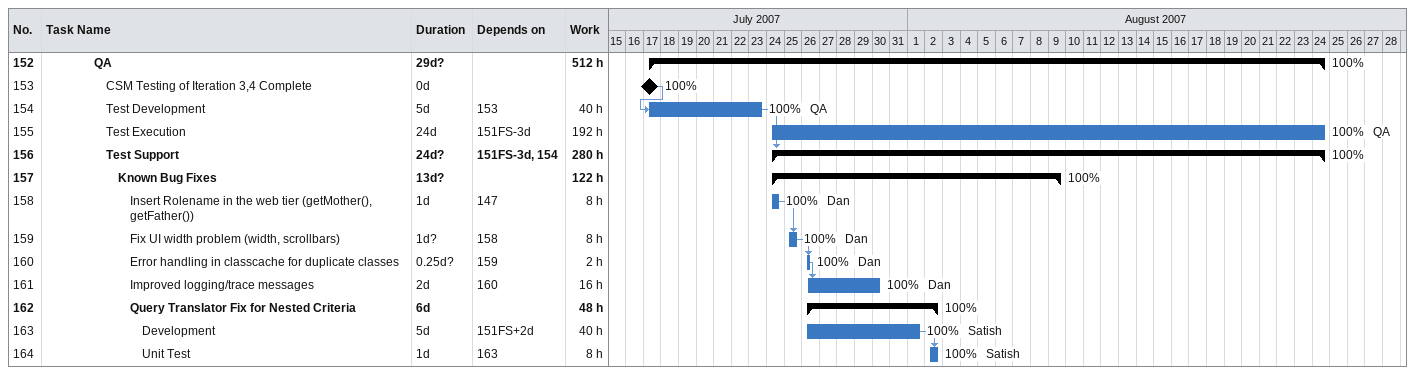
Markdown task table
| ID | Level | Task | Duration | Start | Finish | Predecessors | Resources | % complete | Work (h) |
|---|---|---|---|---|---|---|---|---|---|
| 152 | 5 | **QA** | 29d? | 2007-07-17 | 2007-08-24 |  |  | 100 | 512 |
| 153 | 6 | CSM Testing of Iteration 3,4 Complete | 0d | 2007-07-17 | 2007-07-17 |  |  | 100 |  |
| 154 | 6 | Test Development | 5d | 2007-07-17 | 2007-07-23 | 153 | QA | 100 | 40 |
| 155 | 6 | Test Execution | 24d | 2007-07-24 | 2007-08-24 | 151FS-3d | QA | 100 | 192 |
| 156 | 6 | **Test Support** | 24d? | 2007-07-24 | 2007-08-24 | 151FS-3d, 154 |  | 100 | 280 |
| 157 | 7 | **Known Bug Fixes** | 13d? | 2007-07-24 | 2007-08-09 |  |  | 100 | 122 |
| 158 | 8 | Insert Rolename in the web tier (getMother(), getFather()) | 1d | 2007-07-24 | 2007-07-24 | 147 | Dan | 100 | 8 |
| 159 | 8 | Fix UI width problem (width, scrollbars) | 1d? | 2007-07-25 | 2007-07-25 | 158 | Dan | 100 | 8 |
| 160 | 8 | Error handling in classcache for duplicate classes | 0.25d? | 2007-07-26 | 2007-07-26 | 159 | Dan | 100 | 2 |
| 161 | 8 | Improved logging/trace messages | 2d | 2007-07-26 | 2007-07-30 | 160 | Dan | 100 | 16 |
| 162 | 8 | **Query Translator Fix for Nested Criteria** | 6d | 2007-07-26 | 2007-08-02 |  |  | 100 | 48 |
| 163 | 9 | Development | 5d | 2007-07-26 | 2007-08-01 | 151FS+2d | Satish | 100 | 40 |
| 164 | 9 | Unit Test | 1d | 2007-08-02 | 2007-08-02 | 163 | Satish | 100 | 8 |
